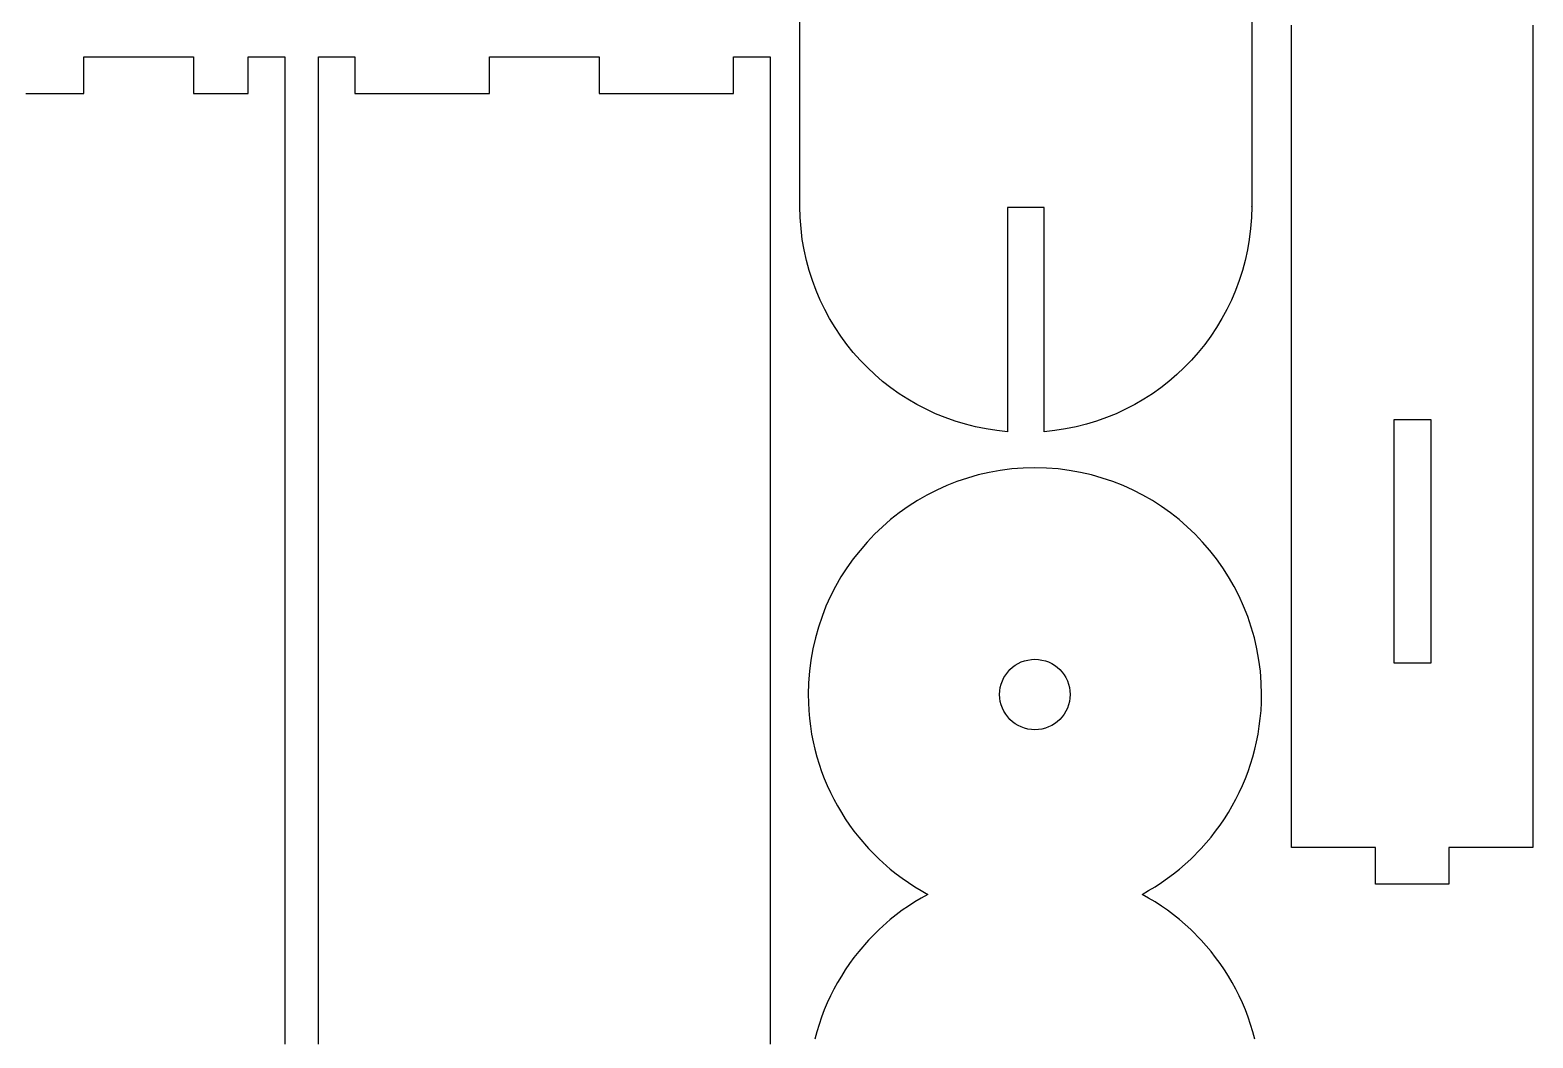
# Model space of a CAD drawing. Header units: millimetres. Extents: x 211 to 654, y 153 to 425.
# Drawn here: x 372.2 to 486.5, y 235.4 to 312 of the extents above; entities that cross this region are included whole.
import ezdxf

# ---------------------------------------------------------------- set-up
doc = ezdxf.new("R2010")
doc.units = ezdxf.units.MM
doc.layers.get('0').update_dxf_attribs({"linetype": 'CONTINUOUS', "true_color": 0xffffff})

msp = doc.modelspace()

# ---------------------------------------------------------------- linework, layer by layer
at = {"linetype": 'CONTINUOUS', "true_color": 0xffffff}
for points in [[(465.14, 298.62), (465.12, 297.78), (465.06, 296.95), (464.96, 296.13), (464.82, 295.32), (464.65, 294.53), (464.44, 293.75), (464.19, 292.99), (463.91, 292.24), (463.6, 291.51), (463.26, 290.79), (462.88, 290.1), (462.47, 289.43), (462.04, 288.77), (461.57, 288.14), (461.08, 287.53), (460.56, 286.94), (460.01, 286.38), (459.44, 285.84), (458.85, 285.33), (458.23, 284.85), (457.59, 284.39), (456.93, 283.97), (456.25, 283.57), (455.55, 283.21), (454.83, 282.87), (454.09, 282.57), (453.34, 282.3), (452.57, 282.07), (451.78, 281.87), (450.98, 281.71), (450.17, 281.59), (449.35, 281.5), (449.35, 281.51), (449.35, 281.55), (449.35, 281.61), (449.35, 281.69), (449.35, 281.8), (449.35, 281.92), (449.35, 282.07), (449.35, 282.23), (449.35, 282.42), (449.35, 282.62), (449.35, 282.84), (449.35, 283.08), (449.35, 283.33), (449.35, 283.59), (449.35, 284.17), (449.35, 284.79), (449.35, 285.46), (449.35, 286.16), (449.35, 286.9), (449.35, 287.66), (449.35, 288.44), (449.35, 290.03), (449.35, 291.62), (449.35, 292.4), (449.35, 293.16), (449.35, 293.89), (449.35, 294.6), (449.35, 295.26), (449.35, 295.89), (449.35, 296.46), (449.35, 296.73), (449.35, 296.98), (449.35, 297.21), (449.35, 297.43), (449.35, 297.63), (449.35, 297.82), (449.35, 297.98), (449.35, 298.13), (449.35, 298.25), (449.35, 298.36), (449.35, 298.44), (449.35, 298.5), (449.35, 298.53), (449.35, 298.55), (449.34, 298.56), (449.32, 298.56), (449.23, 298.56), (449.09, 298.56), (448.92, 298.56), (448.71, 298.56), (448.47, 298.56), (448.22, 298.56), (447.96, 298.56), (447.7, 298.56), (447.45, 298.56), (447.22, 298.56), (447.01, 298.56), (446.83, 298.56), (446.69, 298.56), (446.6, 298.56), (446.58, 298.56), (446.57, 298.56), (446.57, 298.54), (446.57, 298.51), (446.57, 298.45), (446.57, 298.36), (446.57, 298.26), (446.57, 298.13), (446.57, 297.99), (446.57, 297.82), (446.57, 297.64), (446.57, 297.44), (446.57, 297.22), (446.57, 296.98), (446.57, 296.73), (446.57, 296.46), (446.57, 295.89), (446.57, 295.27), (446.57, 294.6), (446.57, 293.9), (446.57, 293.16), (446.57, 292.4), (446.57, 291.62), (446.57, 290.03), (446.57, 288.44), (446.57, 287.66), (446.57, 286.9), (446.57, 286.16), (446.57, 285.46), (446.57, 284.79), (446.57, 284.16), (446.57, 283.59), (446.57, 283.32), (446.57, 283.07), (446.57, 282.84), (446.57, 282.62), (446.57, 282.42), (446.57, 282.23), (446.57, 282.07), (446.57, 281.92), (446.57, 281.79), (446.57, 281.69), (446.57, 281.61), (446.57, 281.55), (446.57, 281.51), (446.57, 281.5), (445.75, 281.59), (444.94, 281.71), (444.14, 281.87), (443.36, 282.07), (442.59, 282.3), (441.83, 282.57), (441.1, 282.87), (440.38, 283.21), (439.67, 283.57), (438.99, 283.97), (438.33, 284.39), (437.69, 284.85), (437.07, 285.33), (436.48, 285.84), (435.91, 286.38), (435.36, 286.94), (434.84, 287.53), (434.35, 288.14), (433.88, 288.77), (433.45, 289.43), (433.04, 290.1), (432.66, 290.79), (432.32, 291.51), (432.01, 292.24), (431.73, 292.99), (431.48, 293.75), (431.27, 294.53), (431.1, 295.32), (430.96, 296.13), (430.86, 296.95), (430.8, 297.78), (430.78, 298.62), (430.78, 298.64), (430.78, 298.7), (430.78, 298.8), (430.78, 298.94), (430.78, 299.11), (430.78, 299.32), (430.78, 299.57), (430.78, 299.84), (430.78, 300.15), (430.78, 300.49), (430.78, 300.85), (430.78, 301.25), (430.78, 301.67), (430.78, 302.11), (430.78, 302.58), (430.78, 303.07), (430.78, 303.58), (430.78, 304.11), (430.78, 304.66), (430.78, 305.22), (430.78, 305.8), (430.78, 306.4), (430.78, 307.63), (430.78, 308.9), (430.78, 310.2), (430.78, 311.52), (430.78, 312.86)], [(465.14, 312.86), (465.14, 311.52), (465.14, 310.2), (465.14, 308.9), (465.14, 307.63), (465.14, 306.4), (465.14, 305.8), (465.14, 305.22), (465.14, 304.66), (465.14, 304.11), (465.14, 303.58), (465.14, 303.06), (465.14, 302.57), (465.14, 302.11), (465.14, 301.66), (465.14, 301.24), (465.14, 300.85), (465.14, 300.48), (465.14, 300.14), (465.14, 299.84), (465.14, 299.56), (465.14, 299.32), (465.14, 299.11), (465.14, 298.93), (465.14, 298.79), (465.14, 298.69), (465.14, 298.63), (465.14, 298.61), (465.14, 298.62)], [(486.53, 312.42), (486.53, 311.09), (486.53, 309.71), (486.53, 308.28), (486.53, 306.8), (486.53, 305.29), (486.53, 303.74), (486.53, 300.54), (486.53, 297.24), (486.53, 293.85), (486.53, 290.4), (486.53, 286.93), (486.53, 283.46), (486.53, 280.02), (486.53, 276.63), (486.53, 273.32), (486.53, 270.12), (486.53, 268.57), (486.53, 267.06), (486.53, 265.59), (486.53, 264.16), (486.53, 262.78), (486.53, 261.45), (486.53, 260.17), (486.53, 258.96), (486.53, 257.8), (486.53, 256.71), (486.53, 255.68), (486.53, 254.73), (486.53, 253.85), (486.53, 253.05), (486.53, 252.33), (486.53, 251.7), (486.53, 251.15), (486.53, 250.7), (486.53, 250.34), (486.53, 250.08), (486.53, 249.92), (486.53, 249.87), (486.52, 249.87), (486.46, 249.87), (486.38, 249.87), (486.26, 249.87), (486.11, 249.87), (485.94, 249.87), (485.75, 249.87), (485.53, 249.87), (485.3, 249.87), (485.05, 249.87), (484.51, 249.87), (483.93, 249.87), (483.33, 249.87), (482.73, 249.87), (482.15, 249.87), (481.61, 249.87), (481.36, 249.87), (481.13, 249.87), (480.91, 249.87), (480.72, 249.87), (480.55, 249.87), (480.4, 249.87), (480.28, 249.87), (480.2, 249.87), (480.14, 249.87), (480.13, 249.87), (480.13, 249.86), (480.13, 249.84), (480.13, 249.75), (480.13, 249.61), (480.13, 249.43), (480.13, 249.22), (480.13, 248.99), (480.13, 248.74), (480.13, 248.48), (480.13, 248.22), (480.13, 247.97), (480.13, 247.73), (480.13, 247.52), (480.13, 247.34), (480.13, 247.21), (480.13, 247.12), (480.13, 247.09), (480.13, 247.09), (480.11, 247.09), (480.06, 247.09), (479.99, 247.09), (479.89, 247.09), (479.76, 247.09), (479.61, 247.09), (479.44, 247.09), (479.26, 247.09), (479.05, 247.09), (478.84, 247.09), (478.37, 247.09), (477.86, 247.09), (477.35, 247.09), (476.83, 247.09), (476.33, 247.09), (475.86, 247.09), (475.64, 247.09), (475.44, 247.09), (475.25, 247.09), (475.08, 247.09), (474.93, 247.09), (474.81, 247.09), (474.7, 247.09), (474.63, 247.09), (474.58, 247.09), (474.57, 247.09), (474.57, 247.09), (474.57, 247.12), (474.57, 247.21), (474.57, 247.34), (474.57, 247.52), (474.57, 247.73), (474.57, 247.97), (474.57, 248.22), (474.57, 248.48), (474.57, 248.74), (474.57, 248.99), (474.57, 249.22), (474.57, 249.43), (474.57, 249.61), (474.57, 249.75), (474.57, 249.83), (474.57, 249.86), (474.57, 249.87), (474.55, 249.87), (474.49, 249.87), (474.41, 249.87), (474.29, 249.87), (474.15, 249.87), (473.97, 249.87), (473.78, 249.87), (473.57, 249.87), (473.33, 249.87), (473.08, 249.87), (472.54, 249.87), (471.96, 249.87), (471.36, 249.87), (470.76, 249.87), (470.19, 249.87), (469.64, 249.87), (469.39, 249.87), (469.16, 249.87), (468.94, 249.87), (468.75, 249.87), (468.58, 249.87), (468.43, 249.87), (468.32, 249.87), (468.23, 249.87), (468.18, 249.87), (468.16, 249.87), (468.16, 249.92), (468.16, 250.08), (468.16, 250.34), (468.16, 250.7), (468.16, 251.15), (468.16, 251.7), (468.16, 252.33), (468.16, 253.05), (468.16, 253.85), (468.16, 254.73), (468.16, 255.68), (468.16, 256.71), (468.16, 257.8), (468.16, 258.96), (468.16, 260.17), (468.16, 261.45), (468.16, 262.78), (468.16, 264.16), (468.16, 265.59), (468.16, 267.06), (468.16, 268.57), (468.16, 270.12), (468.16, 273.32), (468.16, 276.63), (468.16, 280.02), (468.16, 283.46), (468.16, 286.93), (468.16, 290.4), (468.16, 293.85), (468.16, 297.24), (468.16, 300.54), (468.16, 303.74), (468.16, 305.29), (468.16, 306.8), (468.16, 308.28), (468.16, 309.71), (468.16, 311.09), (468.16, 312.42)], [(371.89, 307.23), (372.59, 307.23), (373.28, 307.23), (373.95, 307.23), (374.28, 307.23), (374.58, 307.23), (374.88, 307.23), (375.15, 307.23), (375.4, 307.23), (375.62, 307.23), (375.82, 307.23), (375.99, 307.23), (376.13, 307.23), (376.23, 307.23), (376.29, 307.23), (376.31, 307.23), (376.31, 307.24), (376.31, 307.26), (376.31, 307.35), (376.31, 307.49), (376.31, 307.66), (376.31, 307.87), (376.31, 308.11), (376.31, 308.36), (376.31, 308.62), (376.31, 308.88), (376.31, 309.13), (376.31, 309.36), (376.31, 309.57), (376.31, 309.75), (376.31, 309.89), (376.31, 309.98), (376.31, 310), (376.31, 310.01), (376.34, 310.01), (376.4, 310.01), (376.52, 310.01), (376.67, 310.01), (376.86, 310.01), (377.08, 310.01), (377.33, 310.01), (377.61, 310.01), (377.92, 310.01), (378.25, 310.01), (378.59, 310.01), (378.95, 310.01), (379.7, 310.01), (380.48, 310.01), (381.26, 310.01), (382.01, 310.01), (382.37, 310.01), (382.72, 310.01), (383.04, 310.01), (383.35, 310.01), (383.63, 310.01), (383.88, 310.01), (384.1, 310.01), (384.29, 310.01), (384.45, 310.01), (384.56, 310.01), (384.63, 310.01), (384.65, 310.01), (384.65, 310), (384.65, 309.98), (384.65, 309.89), (384.65, 309.75), (384.65, 309.57), (384.65, 309.36), (384.65, 309.13), (384.65, 308.88), (384.65, 308.62), (384.65, 308.36), (384.65, 308.11), (384.65, 307.87), (384.65, 307.66), (384.65, 307.49), (384.65, 307.35), (384.65, 307.26), (384.65, 307.24), (384.65, 307.23), (384.66, 307.23), (384.7, 307.23), (384.75, 307.23), (384.83, 307.23), (384.92, 307.23), (385.03, 307.23), (385.16, 307.23), (385.3, 307.23), (385.61, 307.23), (385.97, 307.23), (386.34, 307.23), (386.73, 307.23), (387.12, 307.23), (387.49, 307.23), (387.84, 307.23), (388.16, 307.23), (388.3, 307.23), (388.42, 307.23), (388.53, 307.23), (388.63, 307.23), (388.7, 307.23), (388.76, 307.23), (388.79, 307.23), (388.81, 307.23), (388.81, 307.24), (388.81, 307.26), (388.81, 307.35), (388.81, 307.49), (388.81, 307.66), (388.81, 307.87), (388.81, 308.11), (388.81, 308.36), (388.81, 308.62), (388.81, 308.88), (388.81, 309.13), (388.81, 309.36), (388.81, 309.57), (388.81, 309.75), (388.81, 309.89), (388.81, 309.98), (388.81, 310), (388.81, 310.01), (388.81, 310.01), (388.84, 310.01), (388.93, 310.01), (389.06, 310.01), (389.24, 310.01), (389.45, 310.01), (389.69, 310.01), (389.94, 310.01), (390.2, 310.01), (390.46, 310.01), (390.71, 310.01), (390.94, 310.01), (391.15, 310.01), (391.33, 310.01), (391.47, 310.01), (391.55, 310.01), (391.58, 310.01), (391.59, 310.01), (391.59, 310), (391.59, 309.98), (391.59, 309.89), (391.59, 309.75), (391.59, 309.57), (391.59, 309.36), (391.59, 309.13), (391.59, 308.88), (391.59, 308.62), (391.59, 308.36), (391.59, 308.11), (391.59, 307.87), (391.59, 307.66), (391.59, 307.49), (391.59, 307.35), (391.59, 307.26), (391.59, 307.24), (391.59, 307.23), (391.59, 307.18), (391.59, 307.02), (391.59, 306.76), (391.59, 306.4), (391.59, 305.94), (391.59, 305.4), (391.59, 304.76), (391.59, 304.04), (391.59, 303.24), (391.59, 302.36), (391.59, 301.41), (391.59, 300.39), (391.59, 299.3), (391.59, 298.14), (391.59, 296.92), (391.59, 295.65), (391.59, 294.32), (391.59, 292.93), (391.59, 291.51), (391.59, 290.03), (391.59, 288.52), (391.59, 286.97), (391.59, 283.77), (391.59, 280.46), (391.59, 277.08), (391.59, 273.63), (391.59, 270.16), (391.59, 266.69), (391.59, 263.25), (391.59, 259.86), (391.59, 256.55), (391.59, 253.35), (391.59, 251.8), (391.59, 250.29), (391.59, 248.82), (391.59, 247.39), (391.59, 246.01), (391.59, 244.68), (391.59, 243.4), (391.59, 242.18), (391.59, 241.03), (391.59, 239.94), (391.59, 238.91), (391.59, 237.96), (391.59, 237.08), (391.59, 236.28), (391.59, 235.56), (391.59, 234.93)], [(394.15, 234.93), (394.15, 235.56), (394.15, 236.28), (394.15, 237.08), (394.15, 237.96), (394.15, 238.91), (394.15, 239.94), (394.15, 241.03), (394.15, 242.18), (394.15, 243.4), (394.15, 244.68), (394.15, 246.01), (394.15, 247.39), (394.15, 248.82), (394.15, 250.29), (394.15, 251.8), (394.15, 253.35), (394.15, 256.55), (394.15, 259.86), (394.15, 263.25), (394.15, 266.69), (394.15, 270.16), (394.15, 273.63), (394.15, 277.08), (394.15, 280.46), (394.15, 283.77), (394.15, 286.97), (394.15, 288.52), (394.15, 290.03), (394.15, 291.51), (394.15, 292.93), (394.15, 294.32), (394.15, 295.65), (394.15, 296.92), (394.15, 298.14), (394.15, 299.3), (394.15, 300.39), (394.15, 301.41), (394.15, 302.36), (394.15, 303.24), (394.15, 304.04), (394.15, 304.76), (394.15, 305.4), (394.15, 305.94), (394.15, 306.4), (394.15, 306.76), (394.15, 307.02), (394.15, 307.18), (394.15, 307.23), (394.15, 307.24), (394.15, 307.26), (394.15, 307.35), (394.15, 307.49), (394.15, 307.66), (394.15, 307.87), (394.15, 308.11), (394.15, 308.36), (394.15, 308.62), (394.15, 308.88), (394.15, 309.13), (394.15, 309.36), (394.15, 309.57), (394.15, 309.75), (394.15, 309.89), (394.15, 309.98), (394.15, 310), (394.15, 310.01), (394.16, 310.01), (394.18, 310.01), (394.27, 310.01), (394.41, 310.01), (394.59, 310.01), (394.8, 310.01), (395.03, 310.01), (395.28, 310.01), (395.54, 310.01), (395.8, 310.01), (396.05, 310.01), (396.29, 310.01), (396.5, 310.01), (396.68, 310.01), (396.81, 310.01), (396.9, 310.01), (396.93, 310.01), (396.93, 310.01), (396.93, 310), (396.93, 309.98), (396.93, 309.89), (396.93, 309.75), (396.93, 309.57), (396.93, 309.36), (396.93, 309.13), (396.93, 308.88), (396.93, 308.62), (396.93, 308.36), (396.93, 308.11), (396.93, 307.87), (396.93, 307.66), (396.93, 307.49), (396.93, 307.35), (396.93, 307.26), (396.93, 307.24), (396.93, 307.23), (396.96, 307.23), (397.05, 307.23), (397.19, 307.23), (397.37, 307.23), (397.6, 307.23), (397.88, 307.23), (398.19, 307.23), (398.53, 307.23), (398.91, 307.23), (399.31, 307.23), (399.73, 307.23), (400.17, 307.23), (401.09, 307.23), (402.05, 307.23), (403, 307.23), (403.93, 307.23), (404.37, 307.23), (404.79, 307.23), (405.19, 307.23), (405.57, 307.23), (405.91, 307.23), (406.22, 307.23), (406.49, 307.23), (406.72, 307.23), (406.91, 307.23), (407.05, 307.23), (407.13, 307.23), (407.16, 307.23), (407.16, 307.24), (407.16, 307.26), (407.16, 307.35), (407.16, 307.49), (407.16, 307.66), (407.16, 307.87), (407.16, 308.11), (407.16, 308.36), (407.16, 308.62), (407.16, 308.88), (407.16, 309.13), (407.16, 309.36), (407.16, 309.57), (407.16, 309.75), (407.16, 309.89), (407.16, 309.98), (407.16, 310), (407.16, 310.01), (407.19, 310.01), (407.26, 310.01), (407.37, 310.01), (407.52, 310.01), (407.71, 310.01), (407.93, 310.01), (408.19, 310.01), (408.47, 310.01), (408.77, 310.01), (409.1, 310.01), (409.44, 310.01), (409.8, 310.01), (410.56, 310.01), (411.33, 310.01), (412.11, 310.01), (412.86, 310.01), (413.22, 310.01), (413.57, 310.01), (413.9, 310.01), (414.2, 310.01), (414.48, 310.01), (414.73, 310.01), (414.96, 310.01), (415.15, 310.01), (415.3, 310.01), (415.41, 310.01), (415.48, 310.01), (415.5, 310.01), (415.5, 310), (415.5, 309.98), (415.5, 309.89), (415.5, 309.75), (415.5, 309.57), (415.5, 309.36), (415.5, 309.13), (415.5, 308.88), (415.5, 308.62), (415.5, 308.36), (415.5, 308.11), (415.5, 307.87), (415.5, 307.66), (415.5, 307.49), (415.5, 307.35), (415.5, 307.26), (415.5, 307.24), (415.5, 307.23), (415.53, 307.23), (415.62, 307.23), (415.76, 307.23), (415.94, 307.23), (416.17, 307.23), (416.45, 307.23), (416.76, 307.23), (417.1, 307.23), (417.48, 307.23), (417.88, 307.23), (418.3, 307.23), (418.74, 307.23), (419.66, 307.23), (420.62, 307.23), (421.57, 307.23), (422.5, 307.23), (422.94, 307.23), (423.36, 307.23), (423.76, 307.23), (424.13, 307.23), (424.48, 307.23), (424.79, 307.23), (425.06, 307.23), (425.29, 307.23), (425.48, 307.23), (425.62, 307.23), (425.7, 307.23), (425.73, 307.23), (425.73, 307.24), (425.73, 307.26), (425.73, 307.35), (425.73, 307.49), (425.73, 307.66), (425.73, 307.87), (425.73, 308.11), (425.73, 308.36), (425.73, 308.62), (425.73, 308.88), (425.73, 309.13), (425.73, 309.36), (425.73, 309.57), (425.73, 309.75), (425.73, 309.89), (425.73, 309.98), (425.73, 310), (425.73, 310.01), (425.74, 310.01), (425.76, 310.01), (425.85, 310.01), (425.99, 310.01), (426.17, 310.01), (426.38, 310.01), (426.61, 310.01), (426.86, 310.01), (427.12, 310.01), (427.38, 310.01), (427.63, 310.01), (427.87, 310.01), (428.08, 310.01), (428.25, 310.01), (428.39, 310.01), (428.48, 310.01), (428.5, 310.01), (428.51, 310.01), (428.51, 310), (428.51, 309.98), (428.51, 309.89), (428.51, 309.75), (428.51, 309.57), (428.51, 309.36), (428.51, 309.13), (428.51, 308.88), (428.51, 308.62), (428.51, 308.36), (428.51, 308.11), (428.51, 307.87), (428.51, 307.66), (428.51, 307.49), (428.51, 307.35), (428.51, 307.26), (428.51, 307.24), (428.51, 307.23), (428.51, 307.18), (428.51, 307.02), (428.51, 306.76), (428.51, 306.4), (428.51, 305.94), (428.51, 305.4), (428.51, 304.76), (428.51, 304.04), (428.51, 303.24), (428.51, 302.36), (428.51, 301.41), (428.51, 300.39), (428.51, 299.3), (428.51, 298.14), (428.51, 296.92), (428.51, 295.65), (428.51, 294.32), (428.51, 292.93), (428.51, 291.51), (428.51, 290.03), (428.51, 288.52), (428.51, 286.97), (428.51, 283.77), (428.51, 280.46), (428.51, 277.08), (428.51, 273.63), (428.51, 270.16), (428.51, 266.69), (428.51, 263.25), (428.51, 259.86), (428.51, 256.55), (428.51, 253.35), (428.51, 251.8), (428.51, 250.29), (428.51, 248.82), (428.51, 247.39), (428.51, 246.01), (428.51, 244.68), (428.51, 243.4), (428.51, 242.18), (428.51, 241.03), (428.51, 239.94), (428.51, 238.91), (428.51, 237.96), (428.51, 237.08), (428.51, 236.28), (428.51, 235.56), (428.51, 234.93)], [(478.77, 263.9), (478.76, 263.9), (478.74, 263.9), (478.65, 263.9), (478.51, 263.9), (478.33, 263.9), (478.12, 263.9), (477.89, 263.9), (477.64, 263.9), (477.38, 263.9), (477.12, 263.9), (476.87, 263.9), (476.63, 263.9), (476.42, 263.9), (476.24, 263.9), (476.11, 263.9), (476.02, 263.9), (475.99, 263.9), (475.99, 263.9), (475.99, 263.92), (475.99, 263.96), (475.99, 264.02), (475.99, 264.11), (475.99, 264.23), (475.99, 264.36), (475.99, 264.52), (475.99, 264.7), (475.99, 264.9), (475.99, 265.12), (475.99, 265.36), (475.99, 265.61), (475.99, 265.89), (475.99, 266.18), (475.99, 266.48), (475.99, 266.8), (475.99, 267.48), (475.99, 268.2), (475.99, 268.97), (475.99, 269.77), (475.99, 270.59), (475.99, 271.44), (475.99, 273.17), (475.99, 274.9), (475.99, 275.75), (475.99, 276.57), (475.99, 277.37), (475.99, 278.14), (475.99, 278.86), (475.99, 279.54), (475.99, 279.86), (475.99, 280.16), (475.99, 280.45), (475.99, 280.72), (475.99, 280.98), (475.99, 281.22), (475.99, 281.44), (475.99, 281.64), (475.99, 281.82), (475.99, 281.98), (475.99, 282.11), (475.99, 282.23), (475.99, 282.32), (475.99, 282.38), (475.99, 282.42), (475.99, 282.43), (475.99, 282.44), (476.02, 282.44), (476.11, 282.44), (476.24, 282.44), (476.42, 282.44), (476.63, 282.44), (476.87, 282.44), (477.12, 282.44), (477.38, 282.44), (477.64, 282.44), (477.89, 282.44), (478.12, 282.44), (478.33, 282.44), (478.51, 282.44), (478.65, 282.44), (478.73, 282.44), (478.76, 282.44), (478.77, 282.44), (478.77, 282.42), (478.77, 282.38), (478.77, 282.32), (478.77, 282.23), (478.77, 282.11), (478.77, 281.98), (478.77, 281.82), (478.77, 281.64), (478.77, 281.44), (478.77, 281.22), (478.77, 280.98), (478.77, 280.73), (478.77, 280.45), (478.77, 280.16), (478.77, 279.86), (478.77, 279.54), (478.77, 278.86), (478.77, 278.14), (478.77, 277.37), (478.77, 276.57), (478.77, 275.74), (478.77, 274.9), (478.77, 273.17), (478.77, 271.44), (478.77, 270.59), (478.77, 269.76), (478.77, 268.96), (478.77, 268.2), (478.77, 267.47), (478.77, 266.79), (478.77, 266.48), (478.77, 266.17), (478.77, 265.88), (478.77, 265.61), (478.77, 265.35), (478.77, 265.11), (478.77, 264.89), (478.77, 264.69), (478.77, 264.51), (478.77, 264.35), (478.77, 264.22), (478.77, 264.1), (478.77, 264.01), (478.77, 263.95), (478.77, 263.91), (478.77, 263.89), (478.77, 263.9)], [(465.38, 235.3), (465.23, 235.87), (465.06, 236.43), (464.87, 236.98), (464.66, 237.53), (464.44, 238.06), (464.2, 238.59), (463.94, 239.1), (463.66, 239.61), (463.37, 240.1), (463.07, 240.59), (462.74, 241.06), (462.4, 241.52), (462.05, 241.97), (461.3, 242.84), (460.5, 243.65), (459.65, 244.41), (459.2, 244.76), (458.74, 245.11), (458.27, 245.43), (457.79, 245.75), (457.3, 246.04), (456.8, 246.32), (457.3, 246.6), (457.79, 246.9), (458.27, 247.21), (458.74, 247.54), (459.2, 247.88), (459.65, 248.24), (460.5, 249), (461.3, 249.81), (462.05, 250.68), (462.4, 251.13), (462.74, 251.59), (463.07, 252.06), (463.37, 252.55), (463.66, 253.04), (463.94, 253.55), (464.2, 254.06), (464.44, 254.59), (464.66, 255.12), (464.87, 255.67), (465.06, 256.22), (465.23, 256.78), (465.38, 257.35), (465.51, 257.92), (465.63, 258.51), (465.72, 259.1), (465.79, 259.69), (465.85, 260.3), (465.88, 260.9), (465.89, 261.52), (465.87, 262.41), (465.8, 263.28), (465.69, 264.14), (465.54, 264.99), (465.35, 265.83), (465.11, 266.64), (464.84, 267.45), (464.53, 268.23), (464.19, 268.99), (463.81, 269.74), (463.39, 270.46), (462.94, 271.16), (462.46, 271.83), (461.95, 272.48), (461.41, 273.11), (460.84, 273.71), (460.24, 274.28), (459.62, 274.82), (458.96, 275.33), (458.29, 275.81), (457.59, 276.26), (456.87, 276.68), (456.12, 277.06), (455.36, 277.4), (454.58, 277.71), (453.78, 277.98), (452.96, 278.22), (452.12, 278.41), (451.27, 278.56), (450.41, 278.67), (449.54, 278.74), (448.65, 278.76), (447.76, 278.74), (446.89, 278.67), (446.02, 278.56), (445.17, 278.41), (444.34, 278.22), (443.52, 277.98), (442.72, 277.71), (441.94, 277.4), (441.18, 277.06), (440.43, 276.68), (439.71, 276.26), (439.01, 275.81), (438.33, 275.33), (437.68, 274.82), (437.06, 274.28), (436.46, 273.71), (435.89, 273.11), (435.35, 272.48), (434.83, 271.83), (434.35, 271.16), (433.9, 270.46), (433.49, 269.74), (433.11, 268.99), (432.76, 268.23), (432.46, 267.45), (432.18, 266.64), (431.95, 265.83), (431.76, 264.99), (431.61, 264.14), (431.5, 263.28), (431.43, 262.41), (431.41, 261.52)], [(451.33, 261.52), (451.32, 261.24), (451.28, 260.98), (451.21, 260.72), (451.12, 260.48), (451.01, 260.24), (450.87, 260.02), (450.72, 259.81), (450.54, 259.62), (450.35, 259.45), (450.15, 259.29), (449.93, 259.16), (449.69, 259.05), (449.45, 258.96), (449.19, 258.89), (448.92, 258.85), (448.65, 258.84), (448.38, 258.85), (448.11, 258.89), (447.85, 258.96), (447.61, 259.05), (447.37, 259.16), (447.15, 259.29), (446.95, 259.45), (446.75, 259.62), (446.58, 259.81), (446.43, 260.02), (446.29, 260.24), (446.18, 260.48), (446.09, 260.72), (446.02, 260.98), (445.98, 261.24), (445.97, 261.52), (445.98, 261.79), (446.02, 262.06), (446.09, 262.31), (446.18, 262.56), (446.29, 262.8), (446.43, 263.02), (446.58, 263.22), (446.75, 263.41), (446.95, 263.59), (447.15, 263.74), (447.37, 263.87), (447.61, 263.99), (447.85, 264.08), (448.11, 264.14), (448.38, 264.18), (448.65, 264.2), (448.92, 264.18), (449.19, 264.14), (449.45, 264.08), (449.69, 263.99), (449.93, 263.87), (450.15, 263.74), (450.35, 263.59), (450.54, 263.41), (450.72, 263.22), (450.87, 263.02), (451.01, 262.8), (451.12, 262.56), (451.21, 262.31), (451.28, 262.06), (451.32, 261.79), (451.33, 261.52)], [(431.41, 261.52), (431.42, 260.9), (431.45, 260.3), (431.5, 259.69), (431.58, 259.1), (431.67, 258.51), (431.78, 257.92), (431.92, 257.35), (432.07, 256.78), (432.24, 256.22), (432.43, 255.67), (432.63, 255.12), (432.86, 254.59), (433.1, 254.06), (433.36, 253.55), (433.63, 253.04), (433.93, 252.55), (434.23, 252.06), (434.56, 251.59), (434.89, 251.13), (435.25, 250.68), (435.99, 249.81), (436.8, 249), (437.65, 248.24), (438.1, 247.88), (438.56, 247.54), (439.03, 247.21), (439.51, 246.9), (440, 246.6), (440.5, 246.32), (440, 246.04), (439.51, 245.75), (439.03, 245.43), (438.56, 245.11), (438.1, 244.76), (437.65, 244.41), (436.8, 243.65), (435.99, 242.84), (435.25, 241.97), (434.89, 241.52), (434.56, 241.06), (434.23, 240.59), (433.93, 240.1), (433.63, 239.61), (433.36, 239.1), (433.1, 238.59), (432.86, 238.06), (432.63, 237.53), (432.43, 236.98), (432.24, 236.43), (432.07, 235.87), (431.92, 235.3)]]:
    msp.add_lwpolyline(points, dxfattribs=at)

doc.saveas('drawing.dxf')
